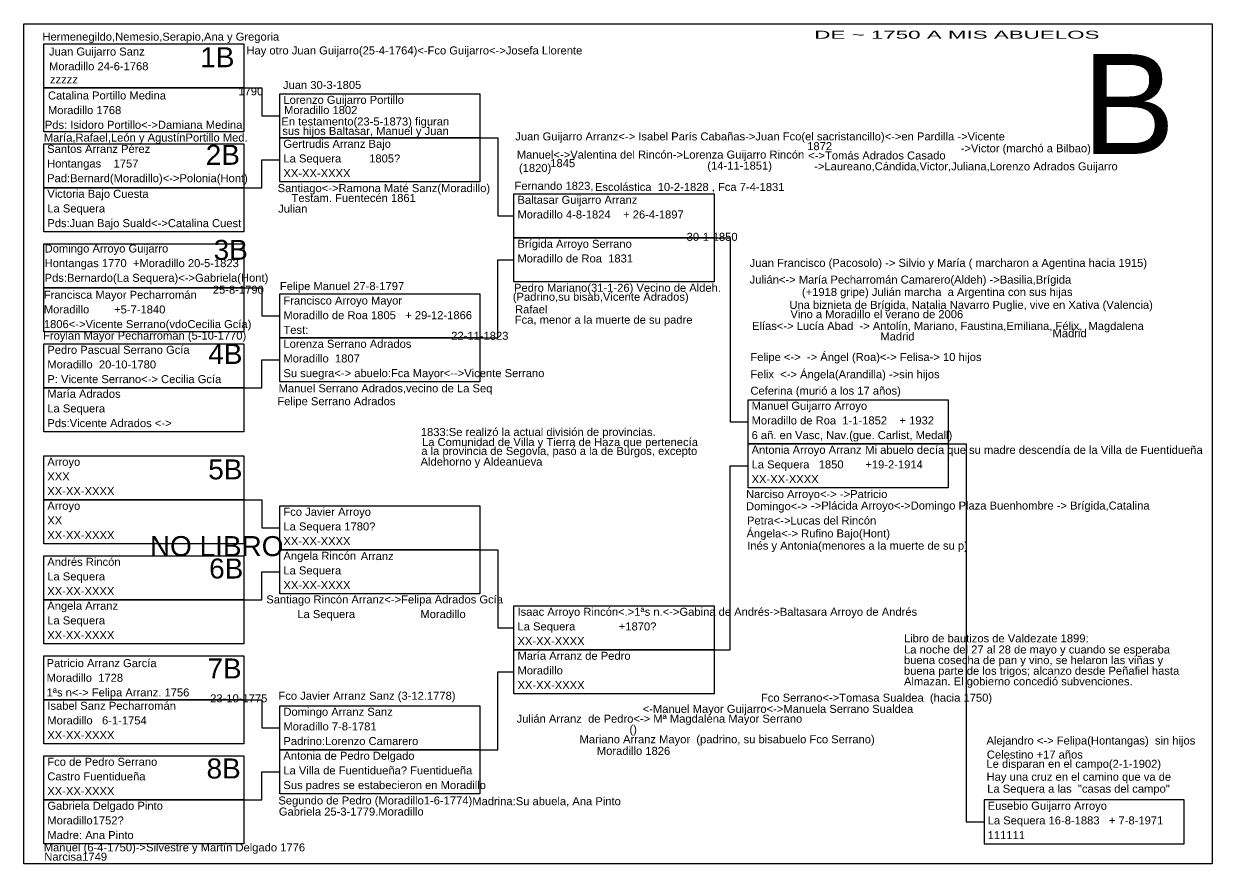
# Model space of a CAD drawing. Header units: millimetres. Extents: x -16844 to 23151, y -8543 to 4892.
# Drawn here: x 438.5 to 735.5, y -1040 to -830.4 of the extents above; entities that cross this region are included whole.
import ezdxf
from ezdxf.enums import TextEntityAlignment as Align

# ---------------------------------------------------------------- set-up
doc = ezdxf.new("R2010")
doc.units = ezdxf.units.MM
doc.layers.add('Guijarro', color=90, linetype='Continuous')
doc.styles.add('Arial', font='arial.ttf', dxfattribs={"height": 0.01})

# ---------------------------------------------------------------- blocks, each defined once
blk = doc.blocks.new('Hoja superior')
for points in [[(0, 210), (297, 210), (297, 0), (0, 0)], [(5, 205), (55, 205), (55, 194), (5, 194)], [(5, 194), (55, 194), (55, 183), (5, 183)], [(64, 192.5), (114, 192.5), (114, 181.5), (64, 181.5)], [(64, 181.5), (114, 181.5), (114, 170.5), (64, 170.5)], [(5, 180), (55, 180), (55, 169), (5, 169)], [(5, 169), (55, 169), (55, 158), (5, 158)], [(122.5, 167.5), (172.5, 167.5), (172.5, 156.5), (122.5, 156.5)], [(5, 155), (55, 155), (55, 144), (5, 144)], [(122.5, 156.5), (172.5, 156.5), (172.5, 145.5), (122.5, 145.5)], [(5, 144), (55, 144), (55, 133), (5, 133)], [(64, 142.5), (114, 142.5), (114, 131.5), (64, 131.5)], [(64, 131.5), (114, 131.5), (114, 120.5), (64, 120.5)], [(5, 130), (55, 130), (55, 119), (5, 119)], [(5, 119), (55, 119), (55, 108), (5, 108)], [(181, 116), (231, 116), (231, 105), (181, 105)], [(181, 105), (231, 105), (231, 94), (181, 94)], [(5, 102), (55, 102), (55, 91), (5, 91)], [(5, 91), (55, 91), (55, 80), (5, 80)], [(64, 89.5), (114, 89.5), (114, 78.5), (64, 78.5)], [(64, 78.5), (114, 78.5), (114, 67.5), (64, 67.5)], [(5, 77), (55, 77), (55, 66), (5, 66)], [(5, 66), (55, 66), (55, 55), (5, 55)], [(122.5, 64.5), (172.5, 64.5), (172.5, 53.5), (122.5, 53.5)], [(122.5, 53.5), (172.5, 53.5), (172.5, 42.5), (122.5, 42.5)], [(5, 52), (55, 52), (55, 41), (5, 41)], [(5, 41), (55, 41), (55, 30), (5, 30)], [(64, 39.5), (114, 39.5), (114, 28.5), (64, 28.5)], [(5, 27), (55, 27), (55, 16), (5, 16)], [(64, 28.5), (114, 28.5), (114, 17.5), (64, 17.5)], [(5, 16), (55, 16), (55, 5), (5, 5)], [(240, 5), (290, 5), (290, 16), (240, 16)]]:
    blk.add_lwpolyline(points, close=True)
for points in [[(55, 194), (59.5, 194), (59.5, 187), (64, 187)], [(114, 181.5), (118.5, 181.5), (118.5, 162), (122.5, 162)], [(55, 169), (59.5, 169), (59.5, 176), (64, 176)], [(172.5, 156.5), (176.5, 156.5), (176.5, 110.5), (181, 110.5)], [(114, 131.5), (118.5, 131.5), (118.5, 151), (122.5, 151)], [(55, 144), (59.5, 144), (59.5, 137), (64, 137)], [(55, 119), (59.5, 119), (59.5, 126), (64, 126)], [(231, 105), (235.5, 105), (235.5, 10.5), (240, 10.5)], [(172.5, 53.5), (176.5, 53.5), (176.5, 99.5), (181, 99.5)], [(55, 91), (59.5, 91), (59.5, 84), (64, 84)], [(114, 78.5), (118.5, 78.5), (118.5, 59), (122.5, 59)], [(55, 66), (59.5, 66), (59.5, 73), (64, 73)], [(114, 28.5), (118.5, 28.5), (118.5, 48), (122.5, 48)], [(55, 41), (59.5, 41), (59.5, 34), (64, 34)], [(55, 16), (59.5, 16), (59.5, 23), (64, 23)]]:
    blk.add_lwpolyline(points)
blk = doc.blocks.new('Casilla')
at = {"style": 'Arial'}
for tag, p in [('NOMBRE', (0.88, 8.08)), ('LUGAR_NACIMIENTO', (0.88, 4.42)), ('FECHA', (0.88, 0.75))]:
    blk.add_attdef(tag, p, '', height=2, dxfattribs=at)
blk = doc.blocks.new('Hermanos')
at = {"style": 'Arial'}
blk.add_attdef('NOMBRE', (0, 0), '', height=2, dxfattribs=at)

msp = doc.modelspace()

# ---------------------------------------------------------------- block references
for name, p, values in [('Hermanos', (443.14, -834.62), {'NOMBRE': 'Hermenegildo,Nemesio,Serapio,Ana y Gregoria'}), ('Hermanos', (445.01, -845.33), {'NOMBRE': 'zzzzz'}), ('Hermanos', (492.11, -848.28), {'NOMBRE': '1790'}), ('Hermanos', (503.25, -846.7), {'NOMBRE': 'Juan 30-3-1805'}), ('Casilla', (442.86, -857.41), {'NOMBRE': ' Catalina Portillo Medina', 'LUGAR_NACIMIENTO': ' Moradillo 1768', 'FECHA': 'Pds: Isidoro Portillo<->Damiana Medina'}), ('Hermanos', (502.86, -855.83), {'NOMBRE': 'En testamento(23-5-1873) figuran '}), ('Hermanos', (443.49, -859.85), {'NOMBRE': 'María,Rafael,León y AgustínPortillo Med.'}), ('Hermanos', (502.31, -858.2), {'NOMBRE': ' sus hijos Baltasar, Manuel y Juan'}), ('Hermanos', (532.58, -859.56), {'NOMBRE': '                                     Juan Guijarro Arranz<-> Isabel París Cabañas->Juan Fco(el sacristancillo)<->en Pardilla ->Vicente            '}), ('Casilla', (443.43, -870.76), {'NOMBRE': 'Santos Arranz Pérez', 'LUGAR_NACIMIENTO': 'Hontangas    1757', 'FECHA': 'Pad:Bernard(Moradillo)<->Polonia(Hont)'}), ('Casilla', (502.48, -869.5), {'NOMBRE': 'Gertrudis Arranz Bajo', 'LUGAR_NACIMIENTO': 'La Sequera         1805?', 'FECHA': 'XX-XX-XXXX'}), ('Hermanos', (634.26, -862), {'NOMBRE': '1872'}), ('Hermanos', (672.62, -862.53), {'NOMBRE': '->Victor (marchó a Bilbao)'}), ('Hermanos', (501.15, -864.11), {'NOMBRE': '                                                                              Manuel<->Valentina del Rincón->Lorenza Guijarro Rincón '}), ('Hermanos', (570.05, -866.25), {'NOMBRE': '1845'}), ('Hermanos', (634.52, -864.33), {'NOMBRE': '<->Tomás Adrados Casado'}), ('Hermanos', (562.22, -867.44), {'NOMBRE': '(1820)  '}), ('Hermanos', (609.3, -866.86), {'NOMBRE': '(14-11-1851)'}), ('Hermanos', (635.99, -867.04), {'NOMBRE': '->Laureano,Cándida,Victor,Juliana,Lorenzo Adrados Guijarro'}), ('Hermanos', (561.12, -871.92), {'NOMBRE': 'Fernando 1823,'}), ('Hermanos', (560.26, -872.2), {'NOMBRE': '                           Escolástica  10-2-1828 , Fca 7-4-1831'}), ('Casilla', (443.48, -882), {'NOMBRE': 'Victoria Bajo Cuesta', 'LUGAR_NACIMIENTO': 'La Sequera', 'FECHA': 'Pds:Juan Bajo Suald<->Catalina Cuest'}), ('Hermanos', (501.92, -872.49), {'NOMBRE': 'Santiago<->Ramona Maté Sanz(Moradillo)'}), ('Hermanos', (505.4, -874.95), {'NOMBRE': 'Testam. Fuentecén 1861'}), ('Hermanos', (502.05, -877.63), {'NOMBRE': 'Julian'}), ('Hermanos', (604.13, -884.67), {'NOMBRE': '30-1-1850'}), ('Casilla', (442.81, -895.67), {'NOMBRE': 'Domingo Arroyo Guijarro ', 'LUGAR_NACIMIENTO': 'Hontangas 1770  +Moradillo 20-5-1823', 'FECHA': 'Pds:Bernardo(La Sequera)<->Gabriela(Hont)'}), ('Hermanos', (619.11, -891.18), {'NOMBRE': ' Juan Francisco (Pacosolo) -> Silvio y María ( marcharon a Agentina hacia 1915)'}), ('Hermanos', (619.11, -895.36), {'NOMBRE': ' Julián<-> María Pecharromán Camarero(Aldeh) ->Basilia,Brígida'}), ('Hermanos', (485.72, -897.89), {'NOMBRE': '25-8-1790'}), ('Hermanos', (502.48, -896.99), {'NOMBRE': 'Felipe Manuel 27-8-1797'}), ('Hermanos', (560.99, -897.41), {'NOMBRE': 'Pedro Mariano(31-1-26) Vecino de Aldeh.'}), ('Hermanos', (620.52, -898.45), {'NOMBRE': '                (+1918 gripe) Julián marcha  a Argentina con sus hijas  '}), ('Casilla', (442.62, -907.24), {'NOMBRE': 'Francisca Mayor Pecharromán', 'LUGAR_NACIMIENTO': 'Moradillo        +5-7-1840', 'FECHA': '1806<->Vicente Serrano(vdoCecilia Gcía)'}), ('Casilla', (502.48, -908.68), {'NOMBRE': 'Francisco Arroyo Mayor', 'LUGAR_NACIMIENTO': 'Moradillo de Roa 1805   + 29-12-1866', 'FECHA': 'Test: '}), ('Hermanos', (560.69, -899.66), {'NOMBRE': '(Padrino,su bisab,Vicente Adrados)'}), ('Hermanos', (619.71, -901.69), {'NOMBRE': '             Una biznieta de Brígida, Natalia Navarro Puglie, vive en Xativa (Valencia)   '}), ('Hermanos', (561.25, -902.79), {'NOMBRE': 'Rafael'}), ('Hermanos', (561.18, -905.39), {'NOMBRE': 'Fca, menor a la muerte de su padre'}), ('Hermanos', (620.46, -906.95), {'NOMBRE': 'Elías<-> Lucía Abad  -> Antolín, Mariano, Faustina,Emiliana, Félix,  Magdalena '}), ('Hermanos', (545.3, -909.42), {'NOMBRE': '22-11-1823'}), ('Hermanos', (652.54, -909.57), {'NOMBRE': 'Madrid                                              '}), ('Hermanos', (695.57, -908.77), {'NOMBRE': 'Madrid                                              '}), ('Casilla', (443.48, -921), {'NOMBRE': 'Pedro Pascual Serrano Gcía', 'LUGAR_NACIMIENTO': 'Moradillo  20-10-1780', 'FECHA': 'P: Vicente Serrano<-> Cecilia Gcía'}), ('Casilla', (502.48, -919.5), {'NOMBRE': 'Lorenza Serrano Adrados', 'LUGAR_NACIMIENTO': 'Moradillo  1807', 'FECHA': 'Su suegra<-> abuelo:Fca Mayor<-->Vicente Serrano'}), ('Hermanos', (620.06, -914.72), {'NOMBRE': 'Felipe <->  -> Ángel (Roa)<-> Felisa-> 10 hijos'}), ('Hermanos', (620.06, -919.03), {'NOMBRE': 'Felix  <-> Ángela(Arandilla) ->sin hijos'}), ('Hermanos', (502.16, -922.54), {'NOMBRE': 'Manuel Serrano Adrados,vecino de La Seq'}), ('Casilla', (443.48, -932), {'NOMBRE': 'María Adrados', 'LUGAR_NACIMIENTO': 'La Sequera', 'FECHA': 'Pds:Vicente Adrados <->'}), ('Hermanos', (501.85, -925.77), {'NOMBRE': 'Felipe Serrano Adrados'}), ('Hermanos', (620.07, -923.14), {'NOMBRE': 'Ceferina (murió a los 17 años)'}), ('Casilla', (619.48, -935), {'NOMBRE': 'Manuel Guijarro Arroyo', 'LUGAR_NACIMIENTO': 'Moradillo de Roa  1-1-1852    + 1932', 'FECHA': '6 añ. en Vasc, Nav.(gue. Carlist, Medall)'}), ('Casilla', (619.48, -946), {'NOMBRE': 'Antonia Arroyo Arranz', 'LUGAR_NACIMIENTO': 'La Sequera   1850       +19-2-1914', 'FECHA': 'XX-XX-XXXX'}), ('Casilla', (443.48, -949), {'NOMBRE': 'Arroyo', 'LUGAR_NACIMIENTO': 'XXX', 'FECHA': 'XX-XX-XXXX'}), ('Hermanos', (618.2, -948.99), {'NOMBRE': ' Narciso Arroyo<-> ->Patricio'}), ('Casilla', (443.48, -960), {'NOMBRE': 'Arroyo', 'LUGAR_NACIMIENTO': 'XX', 'FECHA': 'XX-XX-XXXX'}), ('Hermanos', (618.97, -952.02), {'NOMBRE': 'Domingo<->'}), ('Casilla', (502.48, -961.5), {'NOMBRE': 'Fco Javier Arroyo', 'LUGAR_NACIMIENTO': 'La Sequera 1780?', 'FECHA': 'XX-XX-XXXX'}), ('Hermanos', (619.08, -958.83), {'NOMBRE': 'Ángela<-> Rufino Bajo(Hont)'}), ('Hermanos', (619.21, -955.6), {'NOMBRE': 'Petra<->Lucas del Rincón'}), ('Casilla', (502.48, -972.5), {'NOMBRE': 'Ángela Rincón', 'LUGAR_NACIMIENTO': 'La Sequera', 'FECHA': 'XX-XX-XXXX'}), ('Hermanos', (619.27, -961.88), {'NOMBRE': 'Inés y Antonia(menores a la muerte de su p)'}), ('Casilla', (560.98, -986.5), {'NOMBRE': 'Isaac Arroyo Rincón<.>1ªs n.<->Gabina de Andrés->Baltasara Arroyo de Andrés', 'LUGAR_NACIMIENTO': 'La Sequera              +1870?', 'FECHA': 'XX-XX-XXXX'}), ('Casilla', (560.98, -997.5), {'NOMBRE': 'María Arranz de Pedro', 'LUGAR_NACIMIENTO': 'Moradillo ', 'FECHA': 'XX-XX-XXXX'}), ('Casilla', (443.31, -999.34), {'NOMBRE': 'Patricio Arranz García ', 'LUGAR_NACIMIENTO': 'Moradillo  1728', 'FECHA': '1ªs n<-> Felipa Arranz. 1756'}), ('Hermanos', (502.12, -999.42), {'NOMBRE': 'Fco Javier Arranz Sanz (3-12.1778)'}), ('Casilla', (443.48, -1010), {'NOMBRE': 'Isabel Sanz Pecharromán', 'LUGAR_NACIMIENTO': 'Moradillo   6-1-1754', 'FECHA': 'XX-XX-XXXX'}), ('Hermanos', (485.06, -1000.06), {'NOMBRE': '23-10-1775'}), ('Casilla', (502.48, -1011.5), {'NOMBRE': 'Domingo Arranz Sanz', 'LUGAR_NACIMIENTO': 'Moradillo 7-8-1781', 'FECHA': 'Padrino:Lorenzo Camarero'}), ('Hermanos', (589.84, -1007.78), {'NOMBRE': '()             '}), ('Hermanos', (577.37, -1010.29), {'NOMBRE': 'Mariano Arranz Mayor  (padrino, su bisabuelo Fco Serrano)'}), ('Hermanos', (679.07, -1010.61), {'NOMBRE': 'Alejandro <-> Felipa(Hontangas)  sin hijos'}), ('Hermanos', (679.15, -1014.12), {'NOMBRE': 'Celestino +17 años'}), ('Casilla', (443.48, -1024), {'NOMBRE': 'Fco de Pedro Serrano', 'LUGAR_NACIMIENTO': 'Castro Fuentidueña', 'FECHA': 'XX-XX-XXXX'}), ('Hermanos', (669.74, -1016.43), {'NOMBRE': '            Le disparan en el campo(2-1-1902)'}), ('Hermanos', (679.08, -1019.67), {'NOMBRE': 'Hay una cruz en el camino que va de'}), ('Hermanos', (677.69, -1022.66), {'NOMBRE': '  La Sequera a las  "casas del campo"'}), ('Casilla', (443.48, -1035), {'NOMBRE': 'Gabriela Delgado Pinto', 'LUGAR_NACIMIENTO': 'Moradillo1752?', 'FECHA': 'Madre: Ana Pinto'}), ('Hermanos', (502.22, -1028.37), {'NOMBRE': 'Gabriela 25-3-1779.Moradillo'}), ('Casilla', (678.48, -1035), {'NOMBRE': 'Eusebio Guijarro Arroyo', 'LUGAR_NACIMIENTO': 'La Sequera 16-8-1883   + 7-8-1971', 'FECHA': '111111'}), ('Hermanos', (443.48, -1037.33), {'NOMBRE': 'Manuel (6-4-1750)->Silvestre y Martín Delgado 1776'}), ('Hermanos', (443.61, -1039.66), {'NOMBRE': 'Narcisa1749'})]:
    msp.add_blockref(name, p).add_auto_attribs(values)
ref = msp.add_blockref('Hermanos', (636.03, -834.14))
ref.add_attrib('NOMBRE', 'DE ~ 1750 A MIS ABUELOS', (636.03, -834.14), dxfattribs={"height": 2, "style": 'Arial', "width": 2})
ref = msp.add_blockref('Casilla', (443.91, -846.44))
ref.add_attrib('NOMBRE', 'Juan Guijarro Sanz', (444.79, -838.35), dxfattribs={"height": 2, "style": 'Arial'})
ref.add_attrib('LUGAR_NACIMIENTO', 'Moradillo 24-6-1768', (444.79, -842.02), dxfattribs={"height": 2, "style": 'Arial'})
ref = msp.add_blockref('Casilla', (493.24, -838.82))
ref.add_attrib('FECHA', 'Hay otro Juan Guijarro(25-4-1764)<-Fco Guijarro<->Josefa Llorente', (494.12, -838.07), dxfattribs={"color": 3, "height": 2, "style": 'Arial'})
ref = msp.add_blockref('Casilla', (502.48, -858.5))
ref.add_attrib('NOMBRE', 'Lorenzo Guijarro Portillo', (503.35, -850.42), dxfattribs={"height": 2, "style": 'Arial'})
ref = msp.add_blockref('Casilla', (502.65, -857.38))
ref.add_attrib('LUGAR_NACIMIENTO', 'Moradillo 1802', (503.52, -852.97), dxfattribs={"height": 2, "style": 'Arial'})
ref = msp.add_blockref('Casilla', (560.98, -883.5))
ref.add_attrib('NOMBRE', 'Baltasar Guijarro Arranz', (561.85, -875.42), dxfattribs={"height": 2, "style": 'Arial'})
ref.add_attrib('LUGAR_NACIMIENTO', 'Moradillo 4-8-1824    + 26-4-1897', (561.85, -879.08), dxfattribs={"height": 2, "style": 'Arial'})
ref = msp.add_blockref('Casilla', (560.98, -894.5))
ref.add_attrib('NOMBRE', 'Brígida Arroyo Serrano', (561.85, -886.42), dxfattribs={"height": 2, "style": 'Arial'})
ref.add_attrib('LUGAR_NACIMIENTO', 'Moradillo de Roa  1831', (561.85, -890.08), dxfattribs={"height": 2, "style": 'Arial'})
ref = msp.add_blockref('Hermanos', (624.63, -904.01))
ref.add_attrib('NOMBRE', '       Vino a Moradillo el verano de 2006', (624.63, -904.01), dxfattribs={"color": 254, "height": 2, "style": 'Arial'})
ref = msp.add_blockref('Hermanos', (443.3, -909.36))
ref.add_attrib('NOMBRE', 'Froylan Mayor Pecharromán (5-10-1770)', (443.3, -909.36), dxfattribs={"lineweight": 30, "height": 2, "style": 'Arial'})
ref = msp.add_blockref('Hermanos', (537.7, -933.46))
ref.add_attrib('NOMBRE', '1833:Se realizó la actual división de provincias. ', (537.7, -933.46), dxfattribs={"color": 131, "height": 2, "style": 'Arial'})
ref = msp.add_blockref('Hermanos', (538, -935.98))
ref.add_attrib('NOMBRE', 'La Comunidad de Villa y Tierra de Haza que pertenecía  ', (538, -935.98), dxfattribs={"color": 4, "height": 2, "style": 'Arial'})
ref = msp.add_blockref('Hermanos', (537.82, -938.21))
ref.add_attrib('NOMBRE', 'a la provincia de Segovia, pasó a la de Burgos, excepto', (537.82, -938.21), dxfattribs={"color": 4, "height": 2, "style": 'Arial'})
ref = msp.add_blockref('Hermanos', (648.77, -937.94))
ref.add_attrib('NOMBRE', 'Mi abuelo decía que su madre descendía de la Villa de Fuentidueña', (648.77, -937.94), dxfattribs={"color": 11, "height": 2, "style": 'Arial'})
ref = msp.add_blockref('Hermanos', (537.64, -940.88))
ref.add_attrib('NOMBRE', 'Aldehorno y Aldeanueva', (537.64, -940.88), dxfattribs={"color": 4, "height": 2, "style": 'Arial'})
ref = msp.add_blockref('Hermanos', (635.2, -951.86))
ref.add_attrib('NOMBRE', '->Plácida Arroyo<->Domingo Plaza Buenhombre -> Brígida,Catalina', (635.2, -951.86), dxfattribs={"color": 254, "height": 2, "style": 'Arial'})
ref = msp.add_blockref('Casilla', (443.48, -974))
ref.add_attrib('NOMBRE', 'Andrés Rincón', (444.35, -965.92), dxfattribs={"color": 145, "height": 2, "style": 'Arial'})
ref.add_attrib('LUGAR_NACIMIENTO', 'La Sequera', (444.35, -969.58), dxfattribs={"color": 147, "height": 2, "style": 'Arial'})
ref.add_attrib('FECHA', 'XX-XX-XXXX', (444.35, -973.25), dxfattribs={"height": 2, "style": 'Arial'})
ref = msp.add_blockref('Hermanos', (521.91, -964.49))
ref.add_attrib('NOMBRE', ' Arranz        ', (521.91, -964.49), dxfattribs={"color": 145, "height": 2, "style": 'Arial'})
ref = msp.add_blockref('Casilla', (498.2, -983.42))
ref.add_attrib('NOMBRE', 'Santiago Rincón Arranz<->Felipa Adrados Gcía', (499.08, -975.33), dxfattribs={"color": 145, "height": 2, "style": 'Arial'})
ref.add_attrib('LUGAR_NACIMIENTO', '          La Sequera                     Moradillo', (499.08, -979), dxfattribs={"height": 2, "style": 'Arial'})
ref = msp.add_blockref('Casilla', (443.48, -985))
ref.add_attrib('NOMBRE', 'Ángela Arranz', (444.35, -976.92), dxfattribs={"color": 145, "height": 2, "style": 'Arial'})
ref.add_attrib('LUGAR_NACIMIENTO', 'La Sequera', (444.35, -980.58), dxfattribs={"color": 145, "height": 2, "style": 'Arial'})
ref.add_attrib('FECHA', 'XX-XX-XXXX', (444.35, -984.25), dxfattribs={"height": 2, "style": 'Arial'})
ref = msp.add_blockref('Hermanos', (658.45, -985.06))
ref.add_attrib('NOMBRE', 'Libro de bautizos de Valdezate 1899:', (658.45, -985.06), dxfattribs={"color": 4, "height": 2, "style": 'Arial'})
ref = msp.add_blockref('Hermanos', (658.45, -987.85))
ref.add_attrib('NOMBRE', 'La noche del 27 al 28 de mayo y cuando se esperaba  ', (658.45, -987.85), dxfattribs={"color": 4, "height": 2, "style": 'Arial'})
ref = msp.add_blockref('Hermanos', (658.45, -990.5))
ref.add_attrib('NOMBRE', 'buena cosecha de pan y vino, se helaron las viñas y', (658.45, -990.5), dxfattribs={"color": 4, "height": 2, "style": 'Arial'})
ref = msp.add_blockref('Hermanos', (658.44, -993.17))
ref.add_attrib('NOMBRE', 'buena parte de los trigos; alcanzo desde Peñafiel hasta', (658.44, -993.17), dxfattribs={"color": 4, "height": 2, "style": 'Arial'})
ref = msp.add_blockref('Hermanos', (658.44, -995.81))
ref.add_attrib('NOMBRE', 'Almazan. El gobierno concedió subvenciones.', (658.44, -995.81), dxfattribs={"color": 4, "height": 2, "style": 'Arial'})
ref = msp.add_blockref('Hermanos', (614.93, -999.9))
ref.add_attrib('NOMBRE', '          Fco Serrano<->Tomasa Sualdea  (hacia 1750)', (614.93, -999.9), dxfattribs={"color": 254, "height": 2, "style": 'Arial'})
ref = msp.add_blockref('Casilla', (546.46, -1003.45))
ref.add_attrib('FECHA', '                                                           <-Manuel Mayor Guijarro<->Manuela Serrano Sualdea', (547.34, -1002.7), dxfattribs={"height": 2, "style": 'Arial'})
ref = msp.add_blockref('Casilla', (514.96, -1005.89))
ref.add_attrib('FECHA', '                                                           Julián Arranz  de Pedro<-> Mª Magdalena Mayor Serrano', (515.84, -1005.14), dxfattribs={"height": 2, "style": 'Arial'})
ref = msp.add_blockref('Casilla', (502.48, -1022.5))
ref.add_attrib('NOMBRE', 'Antonia de Pedro Delgado', (503.35, -1014.42), dxfattribs={"height": 2, "style": 'Arial'})
ref.add_attrib('LUGAR_NACIMIENTO', 'La Villa de Fuentidueña? Fuentidueña', (503.35, -1018.08), dxfattribs={"color": 1, "height": 2, "style": 'Arial'})
ref.add_attrib('FECHA', 'Sus padres se estabecieron en Moradillo', (503.35, -1021.75), dxfattribs={"height": 2, "style": 'Arial'})
ref = msp.add_blockref('Hermanos', (574.71, -1013.19))
ref.add_attrib('NOMBRE', '         Moradillo 1826', (574.71, -1013.19), dxfattribs={"color": 0, "height": 2, "style": 'Arial'})
ref = msp.add_blockref('Casilla', (501.22, -1033.68))
ref.add_attrib('NOMBRE', 'Segundo de Pedro (Moradillo1-6-1774)', (502.1, -1025.6), dxfattribs={"height": 2, "style": 'Arial'})
ref = msp.add_blockref('Casilla', (549.68, -1033.86))
ref.add_attrib('NOMBRE', 'Madrina:Su abuela, Ana Pinto', (550.56, -1025.78), dxfattribs={"height": 2, "style": 'Arial'})
at = {"layer": 'Guijarro'}
msp.add_blockref('Hoja superior', (438.48, -1040.4), dxfattribs=at)

# ---------------------------------------------------------------- texts
at = {"style": 'Arial'}
for s, p in [('1B', (491.13, -841.26)), ('2B', (492.49, -865.67)), ('3B', (494.47, -889.43)), ('4B', (493.12, -915.46)), ('5B', (493.12, -944.31)), ('NO LIBRO', (503.37, -963.5)), ('6B', (493.34, -969.1)), ('7B', (492.91, -994.1)), ('8B', (492.7, -1019.1))]:
    msp.add_text(s, height=5, dxfattribs=at).set_placement(p, align=Align.RIGHT)
at = {"layer": 'Guijarro', "style": 'Arial'}
msp.add_text('B', height=25, dxfattribs=at).set_placement((726.23, -862.96), align=Align.RIGHT)

doc.saveas('drawing.dxf')
